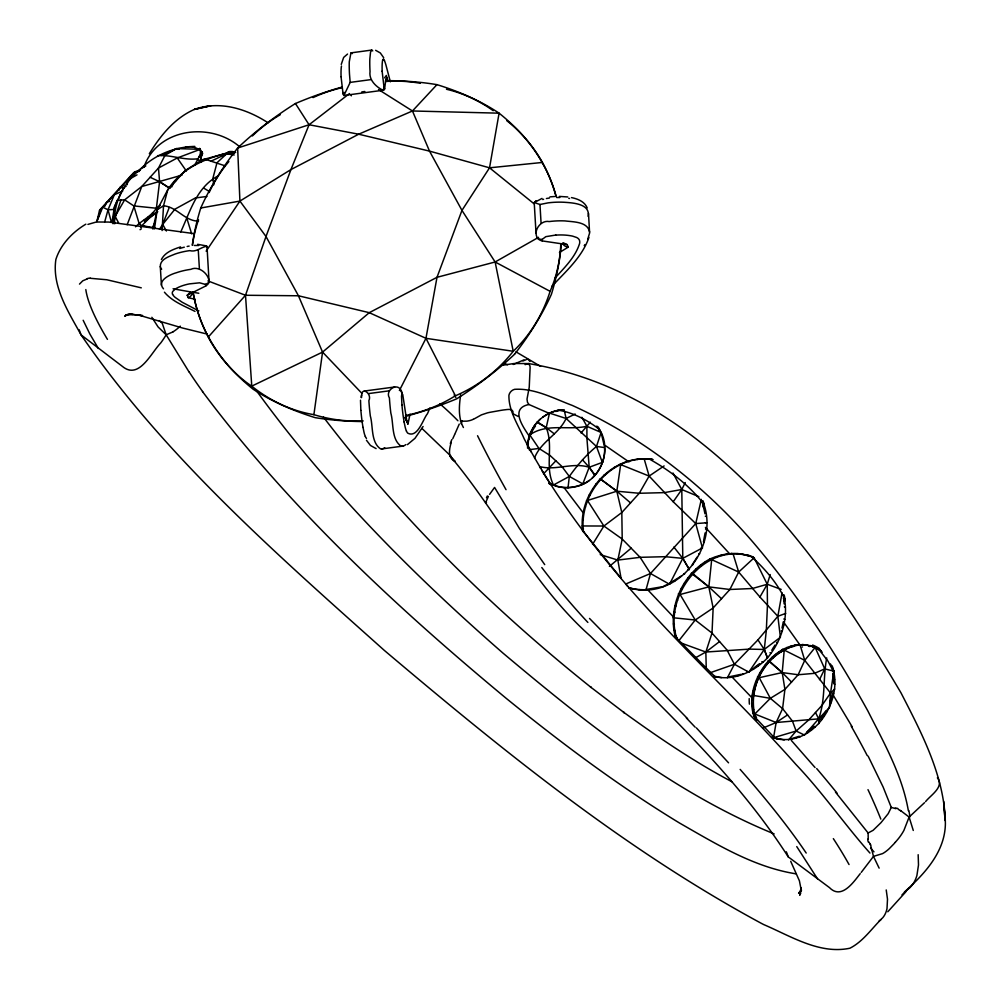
<?xml version="1.0" encoding="UTF-8"?>
<svg xmlns="http://www.w3.org/2000/svg" width="1000" height="1000" viewBox="0 0 1000 1000"><rect width="100%" height="100%" fill="white"/><g stroke="black" fill="none" stroke-linecap="round" stroke-linejoin="round"><path stroke-width="1.5" d="M361.112 397.512A10.412 10.175 -50.6 0 1 361.625 395.025C362.075 386.362 372.262 393.988 368.875 400.662A40.912 5.938 82.4 0 0 370.312 415.9C373.25 426.287 370.712 442.3 380.625 448.925A266.9 38.725 82.4 0 0 384.738 447.713M410.025 414.15L407.975 424.038L406.875 421.55L402.788 394.875A18.05 2.612 82.4 0 0 402.2 393.875A10.412 10.175 -50.6 0 0 400.763 389.8C396.4 382.45 384.913 390.812 389.412 397.925A40.912 5.938 82.4 0 0 390.85 413.162C393.8 423.55 391.25 439.562 401.163 446.188M754.125 716.85A49.737 38.125 -62.9 0 1 753.138 713.487C743.55 677.25 784.237 626.938 821.125 650.962L817.15 648.425M818.138 648.925C807.812 642.975 794.2 643.812 784.237 650.088L782.212 672.537L784.912 689.388L782.588 708.625L776.137 722.513L773.55 737.725C811.275 749.513 843.538 702.387 832.837 668.337M755.8 719.95L753.162 712.638M589.237 480.425C580.875 486.637 567.85 489.375 557.05 486.225C551.562 484.263 541.562 480.725 556.812 486.4C562.962 487.962 569.45 488.237 575.638 486.688C601.45 481.613 613.638 447.65 597.762 426.987A39.275 38.325 54.4 0 1 599.475 429.475C587.688 420.238 573.575 412.738 558.85 410.275M534.65 202.675L539.963 204.488L548.088 202.862A40.912 18.275 -3.4 0 1 563.888 202.25C572.55 202.838 590.5 203.625 588.15 216.4M588.5 213.312L589.6 233.025L587.7 239.375M754.688 717.362L755.675 717.862C747.763 692.463 760.85 662.337 784.237 650.088L804.75 660.362L830.525 693.062L829.463 707.463L818.688 718.812L818.825 723.637L818.662 718.812L815.512 712.487L822.138 705.163L830.525 693.062L834.737 689.05M834.312 675.25L833.325 674.75L833.763 683.725L834.75 684.237M713.6 676.287C733.363 681.462 753.825 672.125 767.463 657.913L764.275 649.438L766.312 630.638L767.45 605.538L767.237 584.275L754.125 557.788C707.438 538.362 661.925 594.987 676.975 638.987M114.725 223.8C113.175 201.962 124.025 182.838 140.463 169.025C155 154.662 174.537 146.888 194.887 146.412M589.612 232.025C587.575 221.513 573.35 221.988 565.013 220.925A40.912 18.275 -3.4 0 0 549.188 221.562C540.6 219.762 532.388 231.438 537.825 238.525A10.412 9.213 15.4 0 0 542.125 239.45A18.05 8.062 -3.4 0 0 542.288 240.925L567.175 244.625L568.263 247.125L559.425 252.525M152.925 229.125L157.225 209.688L167.75 189.812L185.188 170.562L202.475 159.75L232.312 151.662L233.938 153.438M206.137 285.575A9.787 6.887 17.6 0 0 208.912 282.375C209.75 274.812 199.112 265.25 190.825 269.337A40.912 18.275 -3.4 0 0 176.262 272.775C169.913 274.55 156.4 280.738 163.487 288.825M127.25 184.675L127.575 180.138L134.725 171.912L140.087 169.875M630.025 588.1C678.25 601.475 721.125 545.3 702.625 500.85M582.663 531.1C577.587 492.438 613.125 452.837 652.925 459.55M752.5 697.312L752.438 698.288L731.712 676.65M113.375 220.212L114.438 206.962L117.188 200.25L124.65 199.85L141.75 186.513L158.488 168.038L165.025 155.287L176.537 148.588L200.312 149.312L200.413 154.05L194.788 165.075M527.425 445.025L529.738 434.888C546.875 422.938 567.712 430.513 586.9 426.287L601.1 432.45L596.475 446.475C586.013 455.075 577.125 465.4 569.325 476.438L568.025 487.775M527.537 446.125C527.9 427.337 543.95 410.55 562.812 409.775M592.362 477.887C599.85 471.138 605.65 458.738 604.487 447.537L596.475 446.475L566.1 418.475L549.487 413.1L542.725 417.137M162.075 230.562L163.525 205.787L167.75 189.812C182.537 166.762 207.15 157.95 232.312 151.662L228.512 153.463M678.913 640.65L695.238 620.013L713.15 607.975L721.513 598.725L708.863 586.875L711.688 559.637L709.925 559C683.025 573.275 668 606.1 674.987 635.737L676.012 636.1M583.562 532.45C578.263 494.725 610.812 455.375 649.975 459.15M703.637 540.5L705.1 532.938M360.5 400.2L360.85 410.363M200.312 149.312L177.262 157.963L158.488 168.038L159.575 181.7L156.4 208.238C151.188 216.388 142.088 220.225 135.525 226.812M675.35 637.125A62.838 54.237 -69.7 0 1 674.812 634.8A1.875 0.712 85.6 0 0 675.088 633.962L675.1 633.8M343.625 93.7L343.55 94.35A18.05 2.612 82.4 0 1 342.9 92.513L341.037 76.625M385.938 78.6L384.625 88.875A18.05 2.612 82.4 0 1 383.988 87.037L382.125 71.15M363.188 420.925A145.662 136.725 42.6 0 1 313.9 414.663L322.562 352.1L298.438 295.775L266 236.5L239.913 201.088L237.638 148.025A145.662 55.688 -34.5 0 1 295.45 103.513M621.013 577.987L617.837 560.087L622.212 539.05L621.812 512.525L616.825 491.213L620.675 464.6L619.35 464.487M154.45 228.9L157.225 209.688L163.525 205.787C177.25 206.95 184.475 221.062 198.5 221.137M341.25 64.412L343.663 57.413L347.537 54.062M695.5 657.788L705.85 652.038L749.575 649.112L764.237 649.475L767.463 657.913C781.8 640.8 789.025 617.438 783.775 595.413L782.763 595.05M830.525 693.062L833.863 671.162L832.15 670.288M781.988 628.025L783.312 622.025M112.013 222.075L114.438 206.962L123.725 187.5L126.125 186.275M399.4 390.538L425.962 338.312L437 277.312L461.962 210.387L489.538 167.812L499.087 113.175A145.65 70.85 11.9 0 0 436.95 84.65A145.662 59.662 -3.4 0 0 385.6 80.65M785.713 613.4L777.85 616.3L757.95 639.888L764.237 649.438L780.413 637.275L777.85 616.3L782.038 592.837M826.737 657.925C822.788 678.037 825.763 699.15 818.688 718.812M460.675 394.775C459.1 405.575 457.987 417.663 463.425 427.525M830.987 702.788L830 702.288L832.638 693.025L833.625 693.538M553.088 485.3L553.488 485C544.35 466.812 553.95 446.4 546.213 427.663L549.487 413.1M681.525 575.887L668.213 584.15L669.525 584.25L682.763 558.375L702.438 547.938L695.738 523.575L701.338 499.387M200.763 151.662L202.275 153.162L199.975 161.425L197.362 158.837C183.775 160.475 170.938 154.55 157.562 155.688M208.9 282.375L208.912 282.312A10.412 8.275 -52.5 0 1 205.2 284.363L199.6 282.812L189.375 283.888A29.825 13.312 -3.4 0 0 175.312 289M137.025 174.862L127.575 180.138L102.75 207.188L96.862 221.488L99.625 210.15L131.588 174.875L134.725 171.912L137.8 171.887M868.112 756.087L883.112 786.988L891.275 807.412L888.213 813.65L881.012 822.638L873.125 830.312L868.112 832.975L835.475 792.1M382.65 60.287L383.25 59.1A12.237 1.775 82.4 0 1 384.1 59.862L384.425 60.562M104.712 221.812L108.025 209.8L114.325 194.762L122.7 191.075M705.438 522.675L706.75 522.775L695.738 523.575L650.487 573.513L646 589.837L638.913 589.587M529.462 438.3L529.125 439.525M113.038 223.762L120.925 200.05M770.2 574.562L767.237 584.275L759.912 597.025L777.85 616.3M542.125 239.45L545.825 236.663L555.812 235.037M588.925 237.5C582.137 257.087 565.85 271.425 552.038 286.15M451.225 442.463C449.35 448.9 447.238 457.812 455.2 461.525L449.762 455.562C499.125 514.062 532.612 584.862 590.588 636.3C660.375 705.9 734.762 773.35 788.263 856.9L829.475 887.613C841.425 899.912 853.325 882.45 860.225 873.637M96.862 221.488L101.2 208.663M313.913 414.675A145.65 125.525 67 0 1 251.75 386.163A145.662 110.188 84.5 0 1 208.438 336.875L245.5 295.262L266 236.5L290.95 169.575L309.062 124.75L349.5 93.562M127.188 224.713L141.75 186.513L182.013 175.125M119 190.15L120.025 187.3L123.912 185.188M582.65 484.325L589.2 467.275L586.912 438.363L586.9 426.287L581.9 417.275M207 246.462L209.05 281.45M169.237 207.475L162.712 224.387L159.462 229.338M200.188 161.537L202.138 153.375A62.838 12.112 -45.4 0 0 202.338 151.85M180.7 232.037C190.125 211.612 196.625 187.3 217.95 176M143.825 167.35C157.088 128.55 209.237 121.575 238.825 146.05M459.25 424.1L454.963 433.862M529.338 435.2L534.7 425.138L540.013 419.35M104.9 206.175L106.775 201.925L109.65 201.325M528.438 441.525L527.85 442.55M452.775 438.663L454.688 434.462M813.438 646.55L815.15 647.425L804.75 660.362L798.162 674.75L784.912 689.388L770.35 698.325L754.837 713.988L753.138 713.112M575.163 414.025L566.1 418.475C558.787 434.363 540.638 441.775 534.562 457.912L534.825 458.537M800.837 892.875L799.7 895.275L800.975 887.738L801.375 890.9L799.4 880.788L790.7 861.3M819.5 679.638L824.737 668.875L815.15 647.425M171.663 187.05L173.675 182.925L176.462 180.188M685.263 482.575L681.787 489.513L673.225 501.775L695.738 523.575M754.125 557.788L738.675 572.062L729.887 589.487L721.513 598.725M154.875 222.838L153.112 226.275L154.738 228.062M727.387 677.775L734.412 664.25L757.95 639.888M693.1 564.625L692.337 564.562L697.138 557.075M149.325 153.737C160.312 135.775 174.625 118.038 194.425 109.412C219.65 100.375 246.45 108.737 268.062 122.8M583.462 528.913L583.375 529.075A1.988 0.975 88 0 1 582.975 529.475L582.137 529.3M771.762 650.238L775 645.062M488.425 496.35L485.55 502.775L486.475 502.55M781.062 651.812L782.537 649.212L784.237 650.088M821.575 719.762L820.588 719.25L825.925 711.137L826.912 711.637M423.088 426.488L415 438.312L407.45 444.613M664.112 465.925L649.137 476.075L639.263 493.275L621.812 512.525L603.888 526.025L592.55 544.412M138.95 171.6L140.463 169.025L145.825 165.95M372.75 50.912L371.763 50.062L350.938 52.875L349.275 61.8A40.912 5.938 82.4 0 0 349.5 74.275L350.175 82.387L344.038 95.237M489.562 494.387L494.575 487.438L519.325 528.3L544.712 564.612M190.225 292.387L187.225 295.25L188.275 297.775L195.125 299.212M833.875 673.15L834.137 672.788A49.737 38.125 -62.9 0 0 832.275 666.162M200.9 162.113L202.475 159.75L205.588 159.375L225.263 165.888M206.137 251.175L239.913 201.088L290.95 169.575L358.688 134.213L412.463 110.975L436.938 84.663M747.062 671.5L748.825 672.138L764.237 649.475M161.4 259.5C165.1 252.162 173.3 249.338 180.575 246.9M79.5 284.1L82.75 280.812L87.5 278.788M784.663 599.95L785.062 599.538A62.838 54.237 -69.7 0 0 784.163 594.987M861.237 872.4L873.487 856.388L870.537 844.95M590.325 422.175L581.062 432.975M788.562 740.013L796.125 731.025L808.888 719.8L815.512 712.487M801.425 889.975L798.612 893.275L801.325 890.138M895.35 842.275L898.512 838.525A24.35 10.263 -53.6 0 0 903.913 830.4L909.112 817.062L924.488 802.712M904.375 892.038C924.212 874.225 945.013 852.188 945.387 823.7C944.737 776.675 922 733.75 901.025 692.9C816.625 549.825 703.913 392.762 528.587 363.575L525.125 364.613M887.788 911.775L905.788 891.888M776.525 737.5L776.312 737.825A1.288 0.85 57.9 0 0 776.237 738.263L775.037 738.162M118.6 222.9L115.15 216.337L124.65 199.85L133.812 205.912L139.037 223.212L141.65 225.8L149.438 218.038L157.762 211.713M555.125 277.975C564.475 267.55 575.288 257.262 579.587 243.562A33.225 14.837 -3.4 0 0 579.412 240.1L578.962 239.375A12.237 5.463 -3.4 0 0 576.538 237.45L572.5 236.1A29.825 13.312 -3.4 0 0 555.825 235.125M555.837 460.825L543.513 473.85M909.175 888.438L911.2 886.3A474.012 110.675 42.7 0 0 916.9 875.512L918.5 864.987L918.162 854.7M79.15 329.762L81.075 334.888C164.112 455.763 275.763 553.387 384.425 650.487C502.938 750.6 624.562 849.5 761.562 923.462L763.763 924.6C790.588 936.025 819.613 954.712 849.975 948.2C863.512 941.263 872 928.037 882.738 917.725A474.012 91.35 41.6 0 0 887.013 908.5L887.5 899.2L886.225 889.95M555.925 411.55L556.125 411.35A1.538 1.2 -29.3 0 0 556.388 410.913L558.663 410.325M925.575 801.625C930.475 795.263 944.7 786.875 937.375 777.788M902 894.837L909.4 887.913M807.938 732.588L806.95 732.087L814.163 726.35L815.15 726.862M669.525 584.25L650.487 573.513L640.138 557.325L631.175 548.188L609.4 566.4M753.725 668.012L759.625 663.625M207.913 280.912L245.5 295.262L251.775 386.125L322.562 352.1L369.275 312.675L437 277.312L495.125 261.988L538.575 237.325M534.275 202.587L542.013 198.412M879.1 921.012L881.05 919.488M126.725 314.65L124.688 316.238L128.4 314.35M405.863 444.575L405.288 445A266.9 38.725 82.4 0 1 401.175 446.238M748.825 672.138L734.412 664.25L727.075 650.1L719.55 641.575L705.85 652.038L706.237 668.138M537.013 422.275L546.237 427.638L554.312 433.875M549.087 413.413L552.9 411.763M552.663 411.938L556.5 410.725M556.325 410.863L560.237 410.025M600.125 431.6L599.2 429.113M601.1 432.45L604.375 446.25M602.388 462.537L596.475 446.475M594.725 475.462L589.212 467.25L582.575 459.925M534.738 202.075L536.45 200.787L534.212 202.537L536.013 233.012M160.113 205.463L156.4 208.238L133.812 205.912M161.412 285.225L160.3 266.512C160.05 259.012 169.513 256.425 175.1 254.037A40.912 18.275 -3.4 0 1 189.713 250.625C196.462 252.488 200.875 246.988 206.938 246.25M142.887 225.812L153.938 227.7M183.612 148.3C188.512 145.15 195.362 147.113 199.95 149.95M141.488 226.825L140.55 227.475M384.6 77.85L386.337 75.462L387.95 81M175.413 289.025L172.913 291.25A12.237 5.463 -3.4 0 0 172.338 293.575L172.638 294.325M754.837 713.988L776.137 722.513L818.662 718.85L804.463 735.062L796.125 731.025L792.5 721.2L787.55 714.912L776.137 722.513L763.025 728.037M227.387 153.375C227.312 150.475 233.95 151.45 235.675 152.562M85.85 224.175C72.525 232.113 60.6 244.513 55.875 259.475C51.788 286.65 68.575 312.087 81.075 334.888L122.212 366.25C138.863 380.325 150.738 353.312 160.75 342.938A94.6 87.425 -30.8 0 0 166.175 334.787M173.1 331.85L166.163 334.787L158.075 326.925L151.862 317.288M583.05 484.012L569.325 476.438L553.488 485A2.338 1.388 23.9 0 0 552.575 485.175M87.925 224.412L96.337 222L108.812 222.062L194.288 233.65M187.188 295.275L206.287 285.712A18.05 8.062 -3.4 0 0 205.212 284.363M473.375 419.35L481.425 414.875L487.238 412.925A9.475 0.812 -10 0 1 489.688 412.362L500.35 410.462A42.663 8.325 -10.7 0 1 503.162 410.012L507.013 409.538A8.263 1.613 -10.7 0 1 510.875 409.55M211.287 161.062L226.663 153.812L234.225 152.825M161.287 155.488L176.537 148.588L179.312 149.012M133.15 173.4L139.987 170.312M664.175 585.9L666.862 584.725M626.562 583.663L650.487 573.513M523.913 359.9L513.263 364.475M792.2 739.262L791.213 738.75L799.2 736.275L800.188 736.775M128.338 314.237L125.725 315.262L132.95 314.462L142.587 315.613L129.225 314.075L132.95 314.462M542.762 199.55L543.612 199.25M709.925 559C722.05 553.688 735.975 551.362 748.737 555.837M589.212 467.25L602.788 462.225M677.425 638.9L710.788 672.525L734.412 664.25M728.538 676.938L740.925 674.35M586.45 500.812L616.825 491.213L639.263 493.275L664.262 492.638L681.787 489.513L698.85 496.675M542.4 162.45L489.538 167.812L429.513 151.113L358.688 134.213L309.062 124.75L237.638 148.025A145.65 63.5 -50 0 0 200.775 207.987A145.662 76.612 -65.1 0 0 192.325 245.062M644.688 589.725L663.587 586.538M773.55 737.725L796.125 731.025M150.125 177.275L159.575 181.7L169.775 188.263M678.337 593.875L680.1 594.5L708.812 586.875L729.887 589.487L752.387 588.513L767.237 584.275L781.175 589.4M371.763 50.062L370.55 52.05L369.825 59.062A40.912 5.938 82.4 0 0 370.037 71.537C368.725 79.875 376.025 86.912 382.987 90.225A10.412 7.3 -15.9 0 0 383.988 87.025M757.525 676.812L759.237 677.688L782.188 672.575L798.162 674.75L814.55 673.337L824.737 668.875L833.863 671.162M451.312 456.525L421.95 428.438M187.162 246.475L189.15 246.088M546.413 198.525L549.438 198.025M813.288 646.725L813.713 646.625A49.737 38.125 -62.9 0 1 816.488 648.025M200.812 207.987L239.913 201.088M502.725 365.2L514.15 363.512L528.587 363.575L529.913 365.825A9.475 1.675 -84.7 0 1 530.112 367.75L529.237 387.275L527.013 399.113L527.463 402.225L528.95 404.5L549.338 413.413M343.75 95.5L383.3 90.225M364.263 391.05L394.625 387M350.175 82.387L370.712 79.65M361.812 91.912L364.85 91.5M368.638 393.575L389.188 390.838M381.65 448.938L402.85 446.112M206.962 196.45L195.35 197.963L174.95 209.163L162.712 224.387L166.4 231.012M529.062 449.7L538.95 448.438L549.987 455.438L561.675 466.213L569.325 476.438M703.5 507.425L703.713 507.4A65.45 61.863 -87 0 0 702.362 502.688M549.95 196.875L554.675 196.5M560.013 410.2L562.463 410.037M90.525 278.312L106.825 279.762L141.287 287.838M194.288 245.463L198.725 245.487M99.738 213.088L99.625 210.15L102.75 207.188L108.025 209.8L115.125 209.387M202.475 159.75L205.325 159.613M528.95 404.5C509.613 408.312 522.95 426.662 529.575 436.637M553.488 484.9L555.4 485.025M526.712 359.137L528.513 359.575L529.938 361.562M631.175 548.188L622.212 539.05L603.888 526.025L582.125 525.962M245.5 295.262L298.438 295.775L369.275 312.675L425.962 338.312L513.212 351.275A145.65 132.863 79 0 0 550.087 291.325M378.5 89.525L412.463 110.975L499.087 113.175A145.662 86.213 26.9 0 1 542.438 162.45A145.65 103.375 42 0 1 556.112 196.562M546.213 427.663L537.413 421.962M559.338 196.412L567.75 196.962M648.938 459.1L649.488 459.125A65.45 61.863 -87 0 1 652.562 459.425M460.425 421.213L466.85 421.15A153.85 28.55 22.3 0 0 473.212 419.288M776.737 738.8L775.75 738.288L784.287 739.938M642.875 458.913L644.2 459.012L649.137 476.075L673.225 501.775M637.125 459.4L637.888 459.462M625.3 462.2L626.062 462.262M614.2 467.4L614.963 467.463M604.25 474.775L605.013 474.837M599.513 479.212L600.837 479.312L616.862 491.175L630.538 502.9M595.788 484.125L596.55 484.175M589.225 494.963L589.987 495.025M703.55 503.837L702.788 503.775L704.975 513.763M584.775 506.925L585.55 506.987M705.325 516.287L706.087 516.35M705.512 529.113L706.287 529.175M582.612 519.562L583.375 519.625M703.35 541.75L704.112 541.812M701.112 547.825L702.438 547.938M698.9 553.725L699.663 553.787M688.037 569.425L689.362 569.538L682.8 558.375L673.875 547.075M683.875 573.9L684.638 573.962M673.925 581.287L674.688 581.35M651 589.275L651.775 589.338M633.013 588.812L639.688 589.65M719.55 641.575L712.013 633.075L695.238 620.013L673.037 617.737M197.65 244.312L206.262 245.863M616.825 491.213L600.837 479.312M600.237 554.612L617.837 560.087L640.138 557.325L665.15 556.688L682.8 558.375L689.362 569.538M141.65 225.8L144.662 226.163M796.287 873.875C753.838 867.262 716.275 844.05 679.587 823.062C618.713 786.05 561.538 743.275 506.275 698.4C395.45 606.462 288.9 507.262 202.488 391.538M787.55 714.912L782.588 708.625L770.35 698.325L752.262 695.238M768.162 660.638L782.212 672.537L791.538 682.062M567.112 244.613L563.038 242.688M234.213 154.975L226.663 153.812L217 162.738L212.787 178.713L213.85 184.737M810.062 646.488L808.562 646.237M207.2 334.087L182.525 328.013L139.012 315.163M510.85 409.562L512.475 410.525A67.325 13.362 -14 0 1 512.362 411.575M895.975 808.7L891.275 807.412M539.987 466.65C556 470.838 572.788 462.025 589.2 467.275L595.125 475.15M629.237 587.8L633.587 588.85M571.462 197.587C577.75 198.863 584.625 201.55 587.225 207.95M120.95 187.45L123.925 188.337M351.225 52.8L352.212 53.65M742.638 554.275L743.4 554.55M737.163 553.562L738.188 553.938M731.363 553.375L733.125 554L738.675 572.062L759.912 597.025M726.287 554.038L727.312 554.412M721 555.212L721.762 555.487M715.525 556.875L716.538 557.238M705.263 561.95L706.287 562.325M700.575 565.325L701.35 565.6M695.913 569.087L696.938 569.45M783.35 597.987L784.712 601.2M691.287 573.225L708.85 586.838M784.338 606.85L785.362 607.212M687.788 578.05L688.812 578.425M684.45 583.125L685.225 583.4M783.787 618.987L784.812 619.35M681.287 588.413L682.312 588.787M782.85 625.075L783.612 625.35M781.125 630.975L782.15 631.337M676.625 599.812L677.638 600.175M675.163 605.8L675.925 606.087M776.462 642.375L777.475 642.738M673.962 611.8L674.975 612.175M773.55 647.75L774.325 648.025M769.963 652.725L770.987 653.1M673.413 623.938L674.425 624.3M674.062 629.95L674.837 630.225M761.838 661.7L762.862 662.062M757.425 665.55L758.2 665.825M752.487 668.825L753.5 669.2M742.225 673.913L743.25 674.275M737 675.662L737.775 675.938M731.45 676.737L732.475 677.113M721.6 677.588L715.2 676.663L710.788 672.525M716.137 676.888L715.362 676.637L716.137 676.425M680.738 642.887L705.85 652.038L712.013 633.075L713.15 607.975L708.812 586.875L693.05 573.862M774.137 833.9C672.887 792.525 586.225 722.95 503.137 653.238C412.55 574.237 327.137 488.212 256.45 390.7M620.675 464.6L649.137 476.075M898.325 809.425L900.425 810.537M197.987 310.45L198.875 310.85M711.688 559.637L738.675 572.062M195 311.4C184.35 306 172.288 301.613 164.438 292.2M197.1 310.038L182.2 302.262L175.263 297.462A33.225 14.837 -3.4 0 1 172.55 294.337M375.65 50.312L380.337 52.962L383.7 57.725M376.1 448.6L370.45 445.462L366.45 440.225M810.275 645.487L811.263 646M806.688 644.75L807.438 645.138M802.725 644.35L803.713 644.85M798.425 644.275L800.138 645.15L804.75 660.362M794.812 645.025L795.8 645.537M832.325 666.925L830.387 663.925M790.925 646.112L791.675 646.5M786.825 647.513L787.812 648.012M833.863 679.237L834.613 679.625M779.075 651.7L780.062 652.2M775.512 654.45L776.263 654.825M771.862 657.425L772.85 657.938M831.625 697.75L832.375 698.125M765.438 664.525L766.425 665.037M762.738 668.538L763.487 668.925M760.1 672.65L761.087 673.15M823.525 715.375L824.275 715.75M756.025 681.5L757.013 682.013M754.638 686.162L755.387 686.55M753.375 690.75L754.362 691.263M810.763 729.463L811.513 729.85M752.25 700.05L753.238 700.562M752.4 704.663L753.15 705.05M752.7 709.038L753.688 709.538M795.337 737.8L796.087 738.175M779.587 739.15L780.325 739.538M412.463 110.975L429.513 151.113L461.962 210.387L495.125 261.988L550.05 291.312M732.087 781.838C694 761.688 658.3 737.362 623.438 712.113L624.338 712.8L590.45 686.938L591.175 687.487C491.838 608.237 400.725 518.162 323.462 417.137M540.588 366.375L515.988 351.85M649.488 459.125C670.25 470.775 689.675 485.562 704.212 504.588A65.45 61.863 -87 0 0 703.088 501.125M402.2 393.888L401.5 395.95L401.938 404.888M204.075 188.337L209.225 191.425M159.537 181.737L169.762 188.275M605.35 445.575L629.012 461.938M901.237 811.062L909.112 817.062L913.275 830.462M518.162 416.413L513.5 414.025M159.1 320.562L161.3 322.312A4.013 1.812 48 0 1 162.288 323.438L166.163 334.787L189.088 372.025M489.538 167.812L533.913 203.675M820.375 650.588L822.188 652.212M769.862 661.513L782.225 672.575M404.75 417.388L406.875 421.55M200.413 154.05L201.562 155.188M199.275 156.45L200.787 157.95M152.513 212.85L154.025 214.35M148.287 216.9L149.438 218.038M143.787 220.362L145.3 221.875M869.963 853.075C844.362 824.287 822.5 792.288 795.837 764.35C741.688 703.075 681.062 647.862 627.525 586.075M756.862 720.4A49.737 38.125 -62.9 0 1 756.038 718.312L774.875 738.2A49.737 38.125 -62.9 0 1 772.075 737.013M705.425 527.388L729.638 553.812M672.925 616.413L648.312 590.413M687.588 718.688L589.513 618.438M322.562 352.1L361.975 393.438M696.363 727.875L728.55 762.825M791.275 740.362L815.037 767.525M627.85 586.45C588.6 540.85 552.25 492.188 524.188 438.812C518.2 424.9 508.537 410.925 508.925 395.262A8.213 8.025 29.2 0 1 514.575 389.325C534.812 388.05 553.875 398.55 572.35 405.45C641.875 437.075 703.75 484.812 753.438 542.712C797.513 594.438 835.05 651.55 867.875 710.975C883.988 742.9 902.225 775.037 908.35 810.713M626.2 584.525L627.2 585.7M583.513 531.675L621.188 578.488M583.062 512.663L564.2 487.788M788.263 856.9L786.35 851.812M783.45 621.838L799.35 644.1M550.325 483.713L549.45 482.5M796.75 846.587L817.537 878.9M177.262 157.963L186.337 171M529.738 434.888L538.95 448.438M548.812 481.562L547.55 479.663M161.05 268.325L161.65 269.225M454.175 394.913L455.875 397.488M596.862 426.062L598.962 429.288M587.762 500.913L603.888 526.025M547.35 479.35L544.575 474.913M309.062 124.75L295.45 103.525A145.65 54.325 -18.9 0 1 341.887 87.1M98.362 348.462L89.838 333.963L83.162 320.262M832.812 694.513L852.087 726.637M544.375 474.588L541.675 470.125M539.587 466.65L540.625 468.387M680.1 594.5L695.238 620.013M870.05 844.05L868.875 841.925M530.962 451.75L527.675 445.288A39.275 38.325 54.4 0 0 527.6 448.225M759.237 677.688L770.35 698.325M672.987 473.013L681.787 489.513L682.8 558.375M425.962 338.312L455.4 395.775A145.65 142.037 -3.5 0 1 405.475 415.513M785.062 599.538C777.325 583.038 765.088 569.087 751.775 556.838A62.838 54.237 -69.7 0 1 754.375 557.85M406.413 430.975L406.087 430.188A12.237 1.775 82.4 0 1 405.075 426.7L404.113 421.938M365.325 436.45L365 435.662A12.237 1.775 82.4 0 1 363.988 432.175L363.038 427.413M879.137 868.138L873.487 856.388L882.537 853.625A24.188 10.2 -53.7 0 0 889.312 848.587L893.737 844.062A76.287 32.113 -53.6 0 0 895.35 842.262M834.137 672.788L827.975 661.137L818.675 649.188A49.737 38.125 -62.9 0 1 821.2 650.888M513.088 413.488L512.8 411.475M160.3 266.512L160.6 267.425M186.9 218.45L191.65 233.85M108.025 209.8L111.388 222.15M390.35 81.812L385.925 64.95A33.225 4.825 82.4 0 0 384.425 60.5M351.05 94.75L351.312 95.838M564.1 409.65L566.1 418.475M495.125 261.988L513.212 351.275A145.662 140.7 -66.2 0 1 455.425 395.8M752.913 710.013L752.375 703.512M868.225 839.325L868.112 832.975M943.938 804.5L945.075 820.537L943.7 801.4M783.938 600.925L784.137 603.888M539.963 204.488L541.075 223.188M198.275 250.025L199.387 268.738M645.925 459.4L645.875 458.95A65.45 61.863 -87 0 1 650.537 459.263M675.1 631.712L675.138 632.475M514.55 354.288A141.2 49.075 -34.9 0 1 456.725 398.8A141.188 47.7 -18.8 0 1 405.838 416.35M514.55 354.3A141.188 56.988 -50.7 0 0 551.4 294.312A141.2 70.25 -66.3 0 0 561.25 243.588M252.362 135.963A141.2 135.1 -62.6 0 1 280.287 114.712M313.062 97.587A141.188 136.45 -5.6 0 1 342.125 87.662M192.438 245.35A141.2 113.925 61 0 1 198.538 219.8M209.137 192.562A141.188 127.163 82.5 0 1 228.863 161.575M193.25 292.638A141.188 97.325 43.9 0 0 209.737 339.875A141.2 79.963 28.3 0 0 253.062 389.162A141.188 64.412 12.9 0 0 315.212 417.663A141.2 53.1 -2.8 0 0 361.95 421.55M208.438 336.875A145.65 92.987 -80 0 1 192.85 291.7M560.788 244.088A145.662 119.775 58.3 0 1 550.075 291.337M506.763 120.688A141.2 104.213 82.3 0 1 543.737 165.438A141.188 86.825 -81.7 0 1 556.237 196.85M446.5 89.262A141.188 119.738 64.1 0 1 493.225 110.688M385.962 81.475A141.2 131.075 38.8 0 1 420.363 83.287M344.1 93.675A9.787 1.05 -77.4 0 1 344.225 92.4M384.588 88.825A9.787 3.375 57.3 0 1 382.987 90.237M382.163 71.25A29.825 4.325 82.4 0 1 382.625 60.175M343.85 95.45A10.412 7.3 -15.9 0 1 342.9 92.513M341.075 76.725A29.825 4.325 82.4 0 1 341.475 66.025M387.25 78A5.537 3.413 -14.2 0 1 385.5 80.988M400.525 390.312A9.787 5.35 83 0 1 402.4 395.05M361.575 397.55A9.787 3.088 78.7 0 1 361.675 395.1M363.013 427.45A29.825 4.325 82.4 0 1 360.887 410.412M366.488 438.4A33.225 4.825 82.4 0 1 365.337 436.525M404.1 421.975A29.825 4.325 82.4 0 1 401.962 404.938M406.413 431.05A33.225 4.825 82.4 0 0 407.775 433.162C417.8 438.537 423.363 418.3 427.425 413.787A721.162 104.625 82.4 0 0 429.812 408.013M406 420.25A5.537 5.475 -83 0 1 407.788 424.05M542.288 240.9A9.787 7.488 -20.8 0 1 537.863 238.512M584.85 244.625A266.9 119.175 -3.4 0 1 584.225 245.65M556.737 197.537A29.825 13.312 -3.4 0 1 559.85 197.512M568.75 198.325A29.825 13.312 -3.4 0 1 569.55 198.475M568.25 246.962A5.537 4.787 28.1 0 1 562.663 243.525M206.838 246.7A9.787 1.037 -21.8 0 1 206.663 246.875M179.737 248.525A29.825 13.312 -3.4 0 1 184.3 247.188M192.688 292.525A5.537 4.112 -59.9 0 1 188.275 297.613M873.975 851.825A402.738 130.738 90 0 1 870.55 848.15M202.688 391.662A404.15 79.262 41.4 0 1 189.288 372.163M833.337 838.637A544.75 108.112 40.3 0 1 849.038 864.538M870.175 844.087A6.575 1.638 56.4 0 1 870.675 845.025M868.325 842.062A5.9 4.138 61.1 0 1 867.812 839.15M816.7 768.575A653.138 97.975 40.3 0 1 837.05 793.138M439.913 403.875A146.838 47.175 29.8 0 1 457.912 420.763M462.262 420.775A156.1 73.125 -54.3 0 1 461.087 423.713M506.037 489.688A315.6 73.825 57.7 0 1 477.55 435.725M587.875 622.438A349.75 163.95 55.1 0 1 541.8 567.55M686.388 718.012A368.6 47.787 41.7 0 1 695.125 727.15M740.15 769.412A556.237 93.112 39.9 0 1 806.188 853.037M908.9 810.575A402.738 225.413 -15.6 0 1 909.9 816.875M900.238 810.525A6.575 1.075 28.2 0 1 901 811.012M895.25 808.112A5.9 2.1 27.9 0 1 897.9 808.55M486.488 497.762A178.475 23.5 -37.8 0 1 487.35 495.962M507.562 364.762A146.838 101 59.1 0 1 504.2 363.488M450.35 443.562A18.837 3.475 -59.1 0 1 451.825 439.6M867.987 789.65A544.75 105.013 50.1 0 1 880.812 819.087M851.188 726.125A653.138 179.725 44.1 0 1 867.212 755.55M107.438 339.363A556.237 82.125 42.4 0 1 85.825 289.575M87.275 278.6A368.6 56.575 38.8 0 1 90.225 278.05M198.825 293.263A347.188 25.863 4.9 0 1 173.088 288.762M180.3 326.138A26.513 9.575 -52.4 0 1 173.125 331.75M523 360.988A19.462 4.225 -38.6 0 1 526.038 359.812M550.788 484.675A7.875 2.487 14.7 0 1 549.738 483.625M527.95 444.462A7.538 1.538 -81 0 1 527.938 442.088M559.562 410.087A39.275 38.325 54.4 0 1 562.463 409.762M529.875 436.55A39.475 38.65 39.7 0 1 535.487 425.988M599.087 430.075A7.912 1.325 63.7 0 1 598.737 428.162M556.388 410.913A39.275 38.325 54.4 0 1 562.125 410.05M597.463 427.25A39.275 38.325 54.4 0 1 599.038 429.75M629.075 588.1A8.963 0.825 8.7 0 1 628.95 587.938M582.75 530.363A11.525 3.962 86 0 1 582.175 529.163M648.863 458.8A11.525 0.712 0.3 0 1 651.25 459.05M703.45 506.962A8.963 2.637 73.7 0 1 703.962 504.712M677.25 638.125A9.663 4.125 68.8 0 1 675.062 634.562M746.925 555.2A62.838 54.237 -69.7 0 1 749.675 556.062M675.25 632.487A4.462 1.638 86.3 0 1 675.212 633.925M747.038 554.8A9.663 1.312 17 0 1 752.9 556.9M746.988 555.25A3.162 1.775 -12 0 1 746.525 555.45M783.688 601.275A9.588 3.938 77.2 0 1 784.613 599.8M776.237 738.263A49.737 38.125 -62.9 0 1 774.237 737.7M756.513 717.525A12.138 5.875 57.5 0 1 754.013 713.4M753.213 711.263A5.125 1.4 86.4 0 1 753.325 712.65M749.4 704.15A52.9 46.887 -50.2 0 1 749.2 698.612M812.6 645.037A12.012 3.013 30.3 0 1 819.562 648.587M832.788 674.225A11.625 4.888 72 0 1 833.688 672.725M802.175 647.013A52.9 41.325 -60.5 0 1 802.513 646.988M813.312 646.587A4.338 2.075 -8.5 0 1 812.613 646.612M753.737 694.375A49.275 38.312 -65.4 0 1 793.7 646.4M141.387 228.787A62.162 15.438 -44.1 0 1 140.05 229.713M156.113 212.125A63.188 14.238 -43.3 0 1 145.15 221.025M199.675 148.325A62.838 12.112 -45.4 0 1 199.688 149.613M200.438 150A9.663 3.275 43.2 0 1 202.7 153.7M227.162 152.725A65.45 26.65 -42.2 0 1 230.525 151.725M227.2 153.363A8.963 5.663 25.1 0 1 227.325 153.725M207.188 106.45L194.425 109.412L210.9 105.763L207.188 106.45"/></g></svg>
